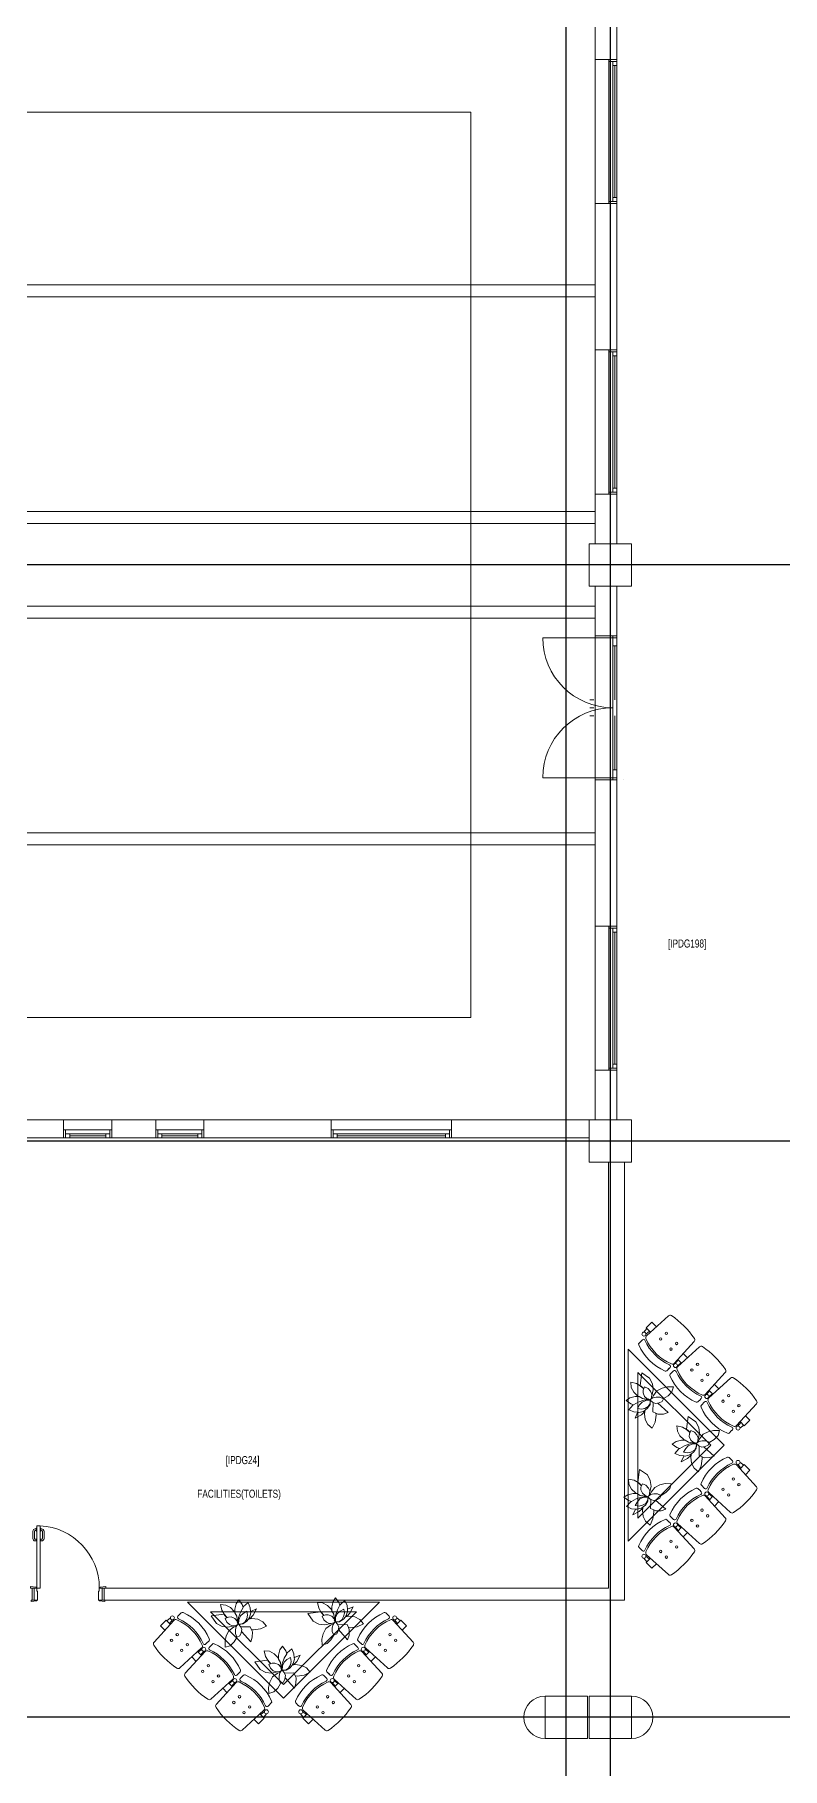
# Model space of a CAD drawing. Header units: metres. Extents: x -18745 to 220762, y -1579758 to -1356048.
# Drawn here: x 152127 to 161460, y -1463075 to -1441413 of the extents above; entities that cross this region are included whole.
import ezdxf

# ---------------------------------------------------------------- set-up
doc = ezdxf.new("R2010")
doc.units = ezdxf.units.M
doc.layers.get('0').update_dxf_attribs({"lineweight": 0})
for name, color, linetype, lineweight in [('A-100 - Copy$0$72_EGR_BASE_TEXT', 8, 'Continuous', 0), ('A-100 - Copy$0$Aluminum', 8, 'Continuous', 0), ('A-100 - Copy$0$Medical Equipment and Furniture', 8, 'Continuous', 0), ('A-100 - Copy$0$Proj', 8, 'Continuous', 0), ('A-100 - Copy$0$Structure', 8, 'Continuous', 9), ('A-100 - Copy$0$VEGETACIÓN', 8, 'Continuous', 5), ('A-100 - Copy$0$Walls', 8, 'Continuous', 0), ('A-100 - Copy$0$Wooden Joinery', 8, 'Continuous', 0)]:
    doc.layers.add(name, color=color, linetype=linetype, lineweight=lineweight)
doc.layers.add('A-100 - Copy$0$axes', color=8, linetype='Continuous')
doc.styles.add('A-100 - Copy$0$X3G_ENTITY_2587EA', font='swisscl.ttf', dxfattribs={"height": 200})

# ---------------------------------------------------------------- blocks, each defined once
blk = doc.blocks.new('A-100 - Copy$0$S3-PROTO')
for p, q in [((-0.865, 0.35), (-0.791, 0.35)), ((-0.865, 0.35), (-0.865, 0.25)), ((-0.865, 0.25), (-0.786, 0.25)), ((-0.849, 0.409), (-0.855, 0.35)), ((-0.811, 0.409), (-0.805, 0.35)), ((-0.314, 0.25), (-0.236, 0.25)), ((-0.309, 0.35), (-0.241, 0.35)), ((-0.294, 0.409), (-0.3, 0.35)), ((-0.256, 0.409), (-0.25, 0.35)), ((0.236, 0.247), (0.314, 0.247)), ((0.241, 0.347), (0.309, 0.347)), ((0.256, 0.405), (0.25, 0.347)), ((0.294, 0.405), (0.3, 0.347)), ((0.865, 0.25), (0.786, 0.25)), ((0.865, 0.35), (0.791, 0.35)), ((0.811, 0.409), (0.805, 0.35)), ((0.849, 0.409), (0.855, 0.35)), ((0.865, 0.35), (0.865, 0.25))]:
    blk.add_line(p, q)
for points in [[(-0.305, 0.522), (-0.305, 0.489, -0.522832), (-0.332, 0.471, 0.18), (-0.768, 0.471, -0.522832), (-0.795, 0.489), (-0.795, 0.547, -0.306573), (-0.782, 0.565, -0.192782), (-0.318, 0.565, -0.306573), (-0.305, 0.547), (-0.305, 0.504)], [(0.245, 0.522), (0.245, 0.489, -0.522832), (0.218, 0.471, 0.18), (-0.218, 0.471, -0.522832), (-0.245, 0.489), (-0.245, 0.547, -0.306573), (-0.232, 0.565, -0.192782), (0.232, 0.565, -0.306573), (0.245, 0.547), (0.245, 0.504)], [(0.795, 0.522), (0.795, 0.489, -0.522832), (0.768, 0.471, 0.18), (0.332, 0.471, -0.522832), (0.305, 0.489), (0.305, 0.547, -0.306573), (0.318, 0.565, -0.192782), (0.782, 0.565, -0.306573), (0.795, 0.547), (0.795, 0.504)]]:
    blk.add_lwpolyline(points, format="xyb")
for points in [[(-0.777, 0.048, 0.346546), (-0.753, 0.019, 0.095695), (-0.347, 0.019, 0.346546), (-0.323, 0.048), (-0.306, 0.417, 0.318973), (-0.325, 0.447, 0.193005), (-0.775, 0.447, 0.318973), (-0.794, 0.417)], [(-0.227, 0.048, 0.346546), (-0.203, 0.019, 0.095695), (0.203, 0.019, 0.346546), (0.227, 0.048), (0.244, 0.417, 0.318973), (0.225, 0.447, 0.193005), (-0.225, 0.447, 0.318973), (-0.244, 0.417)], [(0.323, 0.048, 0.346546), (0.347, 0.019, 0.095695), (0.753, 0.019, 0.346546), (0.777, 0.048), (0.794, 0.417, 0.318973), (0.775, 0.447, 0.193005), (0.325, 0.447, 0.318973), (0.306, 0.417)]]:
    blk.add_lwpolyline(points, format="xyb", close=True)
for centre, radius in [((-0.83, 0.425), 0.025), ((-0.275, 0.425), 0.025), ((0.275, 0.422), 0.025), ((0.83, 0.425), 0.025), ((-0.64, 0.32), 0.015), ((-0.64, 0.22), 0.015), ((-0.46, 0.32), 0.015), ((-0.46, 0.22), 0.015), ((-0.09, 0.32), 0.015), ((-0.09, 0.22), 0.015), ((0.09, 0.32), 0.015), ((0.09, 0.22), 0.015), ((0.46, 0.32), 0.015), ((0.46, 0.22), 0.015), ((0.64, 0.32), 0.015), ((0.64, 0.22), 0.015)]:
    blk.add_circle(centre, radius)
blk = doc.blocks.new('A-100 - Copy$0$Plt-Matero-03')
at = {"layer": 'A-100 - Copy$0$VEGETACIÓN'}
for points in [[(0.022, 0.069), (0.207, 0.148), (0.207, 0.219), (0.207, 0.267), (0.158, 0.374), (0.085, 0.454), (-0.006, 0.168)], [(-0.055, 0.014), (-0.122, 0.014), (-0.244, 0.041), (-0.342, 0.121), (-0.415, 0.214), (-0.464, 0.334), (-0.354, 0.347), (-0.244, 0.307), (-0.147, 0.241), (-0.144, 0.238)], [(0.011, 0.021), (0.03, 0.005), (0.043, 0.011), (0.048, 0.013), (0.085, 0.028), (0.182, 0.014), (0.241, -0.017), (0.27, -0.01), (0.317, 0.001), (0.426, 0.068), (0.5, 0.161), (0.536, 0.281), (0.39, 0.281), (0.243, 0.241), (0.207, 0.219), (0.207, 0.148), (0.022, 0.069)], [(-0.099, -0.015), (-0.098, -0.012), (-0.232, -0.039), (-0.342, -0.106), (-0.427, -0.212), (-0.464, -0.412), (-0.196, -0.332), (-0.195, -0.33), (-0.193, -0.306), (-0.168, -0.233)], [(-0.165, -0.233), (-0.195, -0.33), (-0.205, -0.426), (-0.18, -0.546), (-0.083, -0.493), (-0.01, -0.399), (0.027, -0.293), (0.03, -0.258), (0.039, -0.173), (0.003, -0.053), (0, -0.055)]]:
    blk.add_lwpolyline(points, dxfattribs=at)
for points in [[(-0.144, 0.239), (-0.078, 0.239), (-0.022, 0.191), (0.022, 0.13), (0.022, 0.057), (0, -0.015), (-0.067, 0.021), (-0.111, 0.082), (-0.144, 0.154)], [(0.03, 0.005), (0.005, -0.005), (0, -0.032), (0.061, -0.132), (0.146, -0.225), (0.237, -0.292), (0.256, -0.305), (0.378, -0.345), (0.378, -0.225), (0.35, -0.145), (0.341, -0.119), (0.28, -0.039), (0.241, -0.017), (0.182, 0.014), (0.085, 0.028), (0.048, 0.013), (0.043, 0.011)], [(0.278, -0.185), (0.256, -0.1), (0.211, -0.04), (0.144, 0.009), (0.067, 0.021), (0, -0.003), (0.044, -0.088), (0.111, -0.149), (0.189, -0.173)], [(0, -0.003), (-0.067, -0.003), (-0.133, -0.027), (-0.178, -0.076), (-0.211, -0.149), (-0.211, -0.233), (-0.133, -0.233), (-0.078, -0.209), (-0.022, -0.149), (0, -0.076)], [(-0.006, -0.058), (0.003, -0.053), (0.039, -0.173), (0.03, -0.258), (0.061, -0.332), (0.134, -0.425), (0.219, -0.479), (0.243, -0.359), (0.237, -0.292), (0.146, -0.225), (0.061, -0.132), (0, -0.032)], [(0.241, -0.017), (0.28, -0.039), (0.341, -0.119), (0.35, -0.145), (0.353, -0.146), (0.487, -0.146), (0.365, -0.052), (0.27, -0.01)]]:
    blk.add_lwpolyline(points, close=True, dxfattribs=at)
blk = doc.blocks.new('A-100 - Copy$0$A$C72370EFE')
at = {"layer": 'A-100 - Copy$0$Wooden Joinery'}
for p, q in [((-0.05, -0.07), (-0.05, -0.16)), ((-0.03, -0.07), (-0.03, -0.16)), ((-0.01, -0.04), (-0.02, -0.04)), ((-0.01, -0.06), (-0.02, -0.06)), ((-0.01, -0.17), (-0.02, -0.17)), ((-0.01, -0.19), (-0.02, -0.19)), ((-0.01, -0.03), (-0.01, -0.07)), ((0, -0.03), (-0.01, -0.03)), ((0, -0.07), (-0.01, -0.07)), ((-0.01, -0.17), (-0.01, -0.19)), ((0.04, -0.03), (0.05, -0.03)), ((0.04, -0.07), (0.05, -0.07)), ((0.05, -0.03), (0.05, -0.07)), ((0.05, -0.04), (0.06, -0.04)), ((0.05, -0.06), (0.06, -0.06)), ((0.05, -0.17), (0.06, -0.17)), ((0.05, -0.17), (0.05, -0.19)), ((0.05, -0.19), (0.06, -0.19)), ((0.07, -0.07), (0.07, -0.16)), ((0.09, -0.07), (0.09, -0.16))]:
    blk.add_line(p, q, dxfattribs=at)
for centre, radius, start, end in [((-0.02, -0.07), 0.03, 90, 180), ((-0.02, -0.16), 0.03, 180, 270), ((-0.02, -0.07), 0.01, 90, 180), ((-0.02, -0.16), 0.01, 180, 270), ((0.06, -0.07), 0.03, 0, 90), ((0.06, -0.07), 0.01, 0, 90), ((0.06, -0.16), 0.01, 270, 0), ((0.06, -0.16), 0.03, 270, 0)]:
    blk.add_arc(centre, radius, start, end, dxfattribs=at)
blk = doc.blocks.new('A-100 - Copy$0$DR1')
at = {"layer": 'A-100 - Copy$0$Wooden Joinery', "elevation": 0}
for points in [[(1743403, 41722), (1743393, 41722), (1743383, 41792), (1743403, 41792)], [(1743553, 41732), (1743563, 41732), (1743573, 41802), (1743553, 41802)], [(1743553, 41682), (1744332, 41682), (1744332, 41722), (1743553, 41722)], [(1743403, 40942), (1743393, 40942), (1743383, 40872), (1743403, 40872)], [(1743553, 40932), (1743563, 40932), (1743573, 40862), (1743553, 40862)]]:
    blk.add_lwpolyline(points, close=True, dxfattribs=at)
for points in [[(1743553, 41757), (1743403, 41757), (1743403, 41782), (1743553, 41782), (1743553, 41757)], [(1743553, 41757), (1743553, 41722), (1743513, 41722), (1743513, 41712), (1743403, 41712), (1743403, 41757), (1743553, 41757)], [(1743553, 40907), (1743553, 40942), (1743513, 40942), (1743513, 40952), (1743403, 40952), (1743403, 40907), (1743553, 40907)], [(1743553, 40907), (1743403, 40907), (1743403, 40882), (1743553, 40882), (1743553, 40907)]]:
    blk.add_lwpolyline(points, dxfattribs=at)
at = {"layer": 'A-100 - Copy$0$Wooden Joinery'}
blk.add_arc((1743553, 41722, 0), 780, 270, 357.0603, dxfattribs=at)
at = {"layer": 'A-100 - Copy$0$Wooden Joinery', "xscale": -999.9999999998856, "yscale": 999.9999999998856, "zscale": 999.9999999998854, "rotation": 270}
blk.add_blockref('A-100 - Copy$0$A$C72370EFE', (1744332, 41682, 0), dxfattribs=at)
blk = doc.blocks.new('A-100 - Copy')
at = {"layer": 'A-100 - Copy$0$Aluminum'}
for p, q in [((159293.3, -1443522.7, 0), (159293.3, -1441722.7, 0)), ((159293.3, -1441747.7, 0), (159393.3, -1441747.7, 0)), ((159343.3, -1443497.7, 0), (159343.3, -1441747.7, 0)), ((159343.3, -1441797.7, 0), (159393.3, -1441797.7, 0)), ((159368.3, -1443447.7, 0), (159368.3, -1441797.7, 0)), ((159393.3, -1443522.7, 0), (159393.3, -1441722.7, 0)), ((159293.3, -1443497.7, 0), (159393.3, -1443497.7, 0)), ((159343.3, -1443447.7, 0), (159393.3, -1443447.7, 0)), ((159293.3, -1445352.7, 0), (159293.3, -1447152.7, 0)), ((159293.3, -1445377.7, 0), (159393.3, -1445377.7, 0)), ((159343.3, -1445377.7, 0), (159343.3, -1447127.7, 0)), ((159343.3, -1445427.7, 0), (159393.3, -1445427.7, 0)), ((159368.3, -1445427.7, 0), (159368.3, -1447077.7, 0)), ((159393.3, -1445352.7, 0), (159393.3, -1447152.7, 0)), ((159293.3, -1447127.7, 0), (159393.3, -1447127.7, 0)), ((159343.3, -1447077.7, 0), (159393.3, -1447077.7, 0)), ((159343.3, -1448947.7, 0), (158468.3, -1448947.7, 0)), ((159343.3, -1450722.7, 0), (159343.3, -1448922.7, 0)), ((159393.3, -1448947.7, 0), (159343.3, -1448947.7, 0)), ((159393.3, -1450722.7, 0), (159393.3, -1448922.7, 0)), ((159393.3, -1449047.7, 0), (159343.3, -1449047.7, 0)), ((159368.3, -1449722.7, 0), (159368.3, -1449047.7, 0)), ((159108.3, -1449722.7, 0), (159058.3, -1449722.7, 0)), ((159108.3, -1449822.7, 0), (159058.3, -1449822.7, 0)), ((159108.3, -1449922.7, 0), (159058.3, -1449922.7, 0)), ((159368.3, -1449922.7, 0), (159368.3, -1450597.7, 0)), ((159343.3, -1450697.7, 0), (158468.3, -1450697.7, 0)), ((159393.3, -1450597.7, 0), (159343.3, -1450597.7, 0)), ((159393.3, -1450697.7, 0), (159343.3, -1450697.7, 0)), ((159293.3, -1452552.7, 0), (159293.3, -1454352.7, 0)), ((159293.3, -1452577.7, 0), (159393.3, -1452577.7, 0)), ((159343.3, -1452577.7, 0), (159343.3, -1454327.7, 0)), ((159343.3, -1452627.7, 0), (159393.3, -1452627.7, 0)), ((159368.3, -1452627.7, 0), (159368.3, -1454277.7, 0)), ((159393.3, -1452552.7, 0), (159393.3, -1454352.7, 0)), ((159293.3, -1454327.7, 0), (159393.3, -1454327.7, 0)), ((159343.3, -1454277.7, 0), (159393.3, -1454277.7, 0)), ((152488.3, -1455097.7, -2.4), (153088.3, -1455097.7, -2.4)), ((152488.3, -1455197.7, -2.4), (153088.3, -1455197.7, -2.4)), ((152513.3, -1455097.7, -2.4), (152513.3, -1455197.7, -2.4)), ((152513.3, -1455147.7, -2.4), (153063.3, -1455147.7, -2.4)), ((152563.3, -1455147.7, -2.4), (152563.3, -1455197.7, -2.4)), ((153013.3, -1455172.7, -2.4), (152563.3, -1455172.7, -2.4)), ((153013.3, -1455147.7, -2.4), (153013.3, -1455197.7, -2.4)), ((153063.3, -1455097.7, -2.4), (153063.3, -1455197.7, -2.4)), ((154238.3, -1455097.7, -2.4), (153638.3, -1455097.7, -2.4)), ((154238.3, -1455197.7, -2.4), (153638.3, -1455197.7, -2.4)), ((153663.3, -1455097.7, -2.4), (153663.3, -1455197.7, -2.4)), ((154213.3, -1455147.7, -2.4), (153663.3, -1455147.7, -2.4)), ((153713.3, -1455147.7, -2.4), (153713.3, -1455197.7, -2.4)), ((153713.3, -1455172.7, -2.4), (154163.3, -1455172.7, -2.4)), ((154163.3, -1455147.7, -2.4), (154163.3, -1455197.7, -2.4)), ((154213.3, -1455097.7, -2.4), (154213.3, -1455197.7, -2.4)), ((155828.3, -1455097.7), (157328.3, -1455097.7)), ((155828.3, -1455197.7), (157328.3, -1455197.7)), ((155853.3, -1455097.7), (155853.3, -1455197.7)), ((155853.3, -1455147.7), (157303.3, -1455147.7)), ((155903.3, -1455147.7), (155903.3, -1455197.7)), ((157253.3, -1455172.7), (155903.3, -1455172.7)), ((157253.3, -1455147.7), (157253.3, -1455197.7)), ((157303.3, -1455097.7), (157303.3, -1455197.7))]:
    blk.add_line(p, q, dxfattribs=at)
for centre, start, end in [((159343.3, -1448947.7, 0), 180, 270), ((159343.3, -1450697.7, 0), 90, 180)]:
    blk.add_arc(centre, 875, start, end, dxfattribs=at)
at = {"layer": 'A-100 - Copy$0$axes'}
for p, q in [((158763.3, -1477297.4, 0), (158763.3, -1391762.7, 0)), ((159313.3, -1477297.4, 0), (159313.3, -1391762.7, 0)), ((181015.3, -1448037.7, 2.4), (83877.8, -1448037.7, 2.4)), ((215795, -1455237.7, 2.4), (83877.8, -1455237.7, 2.4)), ((215702.3, -1462437.7, 2.4), (83332.8, -1462437.7, 2.4))]:
    blk.add_line(p, q, dxfattribs=at)
at = {"layer": 'A-100 - Copy$0$Medical Equipment and Furniture', "elevation": 0}
for points in [[(159535.8, -1457837.7), (159535.8, -1460237.7), (160735.8, -1459037.7)], [(159655.8, -1458127.4), (159655.8, -1459948), (160566.1, -1459037.7)], [(154033.3, -1460997.7), (156433.3, -1460997.7), (155233.3, -1462197.7)], [(154323, -1461117.7), (156143.6, -1461117.7), (155233.3, -1462028)]]:
    blk.add_lwpolyline(points, close=True, dxfattribs=at)
at = {"layer": 'A-100 - Copy$0$Proj'}
for p, q in [((159123.3, -1443522.7, 0), (159123.3, -1441722.7, 0)), ((134103.3, -1444537.7, 0), (159123.3, -1444537.7, 0)), ((134116.2, -1444537.7, 0), (159123.3, -1444537.7, 0)), ((134253.3, -1444687.7, 0), (159123.3, -1444687.7, 0)), ((159123.3, -1445352.7, 0), (159123.3, -1447152.7, 0)), ((137853.3, -1447372.7, 0), (159123.3, -1447372.7, 0)), ((137866.2, -1447372.7, 0), (159123.3, -1447372.7, 0)), ((138003.3, -1447522.7, 0), (159123.3, -1447522.7, 0)), ((138016.2, -1447522.7, 0), (159123.3, -1447522.7, 0)), ((159123.3, -1448552.7, 0), (138003.3, -1448552.7, 0)), ((159123.3, -1448552.7, 0), (138016.2, -1448552.7, 0)), ((159123.3, -1448702.7, 0), (137853.3, -1448702.7, 0)), ((159123.3, -1448702.7, 0), (137866.2, -1448702.7, 0)), ((159123.3, -1450722.7, 0), (159123.3, -1448922.7, 0)), ((140691, -1451387.7, 0), (158838.3, -1451387.7, 0)), ((140704, -1451387.7, 0), (159123.3, -1451387.7, 0)), ((140835, -1451537.7, 0), (158838.3, -1451537.7, 0)), ((140847.9, -1451537.7, 0), (159123.3, -1451537.7, 0)), ((159123.3, -1452552.7, 0), (159123.3, -1454352.7, 0)), ((153088.3, -1454972.7), (152488.3, -1454972.7)), ((153638.3, -1454972.7), (154238.3, -1454972.7)), ((157328.3, -1454972.7), (155828.3, -1454972.7))]:
    blk.add_line(p, q, dxfattribs=at)
at = {"layer": 'A-100 - Copy$0$Proj', "elevation": 0}
blk.add_lwpolyline([(157571.2, -1442382.7), (157571.2, -1453692.7), (116594.6, -1453692.7), (116594.6, -1442382.7)], close=True, dxfattribs=at)
at = {"layer": 'A-100 - Copy$0$Structure', "elevation": 0}
for points in [[(159048.3, -1447772.7), (159578.3, -1447772.7), (159578.3, -1448302.7), (159048.3, -1448302.7)], [(159048.3, -1455502.7), (159578.3, -1455502.7), (159578.3, -1454972.7), (159048.3, -1454972.7)], [(158498.3, -1462702.7), (159028.3, -1462702.7), (159028.3, -1462172.7), (158498.3, -1462172.7)], [(159048.3, -1462702.7), (159578.3, -1462702.7), (159578.3, -1462172.7), (159048.3, -1462172.7)]]:
    blk.add_lwpolyline(points, close=True, dxfattribs=at)
at = {"layer": 'A-100 - Copy$0$Walls'}
for p, q in [((159123.3, -1441722.7, 0), (159123.3, -1441102.7, 0)), ((159393.3, -1441722.7, 0), (159393.3, -1441102.7, 0)), ((159393.3, -1441722.7, 0), (159123.3, -1441722.7, 0)), ((159123.3, -1445352.7, 0), (159123.3, -1443522.7, 0)), ((159393.3, -1443522.7, 0), (159123.3, -1443522.7, 0)), ((159393.3, -1445352.7, 0), (159393.3, -1443522.7, 0)), ((159393.3, -1445352.7, 0), (159123.3, -1445352.7, 0)), ((159123.3, -1447152.7, 0), (159123.3, -1447772.7, 0)), ((159393.3, -1447152.7, 0), (159123.3, -1447152.7, 0)), ((159393.3, -1447152.7, 0), (159393.3, -1447772.7, 0)), ((159123.3, -1448302.7, 0), (159123.3, -1448922.7, 0)), ((159393.3, -1448302.7, 0), (159393.3, -1448922.7, 0)), ((159393.3, -1448922.7, 0), (159123.3, -1448922.7, 0)), ((159123.3, -1450722.7, 0), (159123.3, -1452552.7, 0)), ((159393.3, -1450722.7, 0), (159123.3, -1450722.7, 0)), ((159393.3, -1450722.7, 0), (159393.3, -1452552.7, 0)), ((159393.3, -1452552.7, 0), (159123.3, -1452552.7, 0)), ((159123.3, -1454352.7, 0), (159123.3, -1454972.7, 0)), ((159393.3, -1454352.7, 0), (159123.3, -1454352.7, 0)), ((159393.3, -1454352.7, 0), (159393.3, -1454972.7, 0)), ((152488.3, -1454972.7), (151828.3, -1454972.7)), ((152488.3, -1455197.7), (152488.3, -1454972.7)), ((153638.3, -1454972.7), (153088.3, -1454972.7)), ((153088.3, -1455197.7), (153088.3, -1454972.7)), ((153638.3, -1455197.7), (153638.3, -1454972.7)), ((155828.3, -1454972.7), (154238.3, -1454972.7)), ((154238.3, -1455197.7), (154238.3, -1454972.7)), ((155828.3, -1455197.7), (155828.3, -1454972.7)), ((157328.3, -1455197.7), (157328.3, -1454972.7)), ((159048.3, -1454972.7), (157328.3, -1454972.7)), ((152488.3, -1455197.7), (151828.3, -1455197.7)), ((153638.3, -1455197.7), (153088.3, -1455197.7)), ((155828.3, -1455197.7), (154238.3, -1455197.7)), ((159048.3, -1455197.7), (157328.3, -1455197.7)), ((152993.3, -1460822.7, 0), (152993.3, -1460972.7, 0))]:
    blk.add_line(p, q, dxfattribs=at)
at = {"layer": 'A-100 - Copy$0$Walls', "elevation": 0}
for points in [[(159483.3, -1450722.7), (159483.3, -1450722.7)], [(152993.3, -1460972.7), (159488.3, -1460972.7), (159488.3, -1455502.7)], [(152993.3, -1460822.7), (159288.3, -1460822.7), (159288.3, -1455502.7)]]:
    blk.add_lwpolyline(points, dxfattribs=at)
at = {"layer": 'A-100 - Copy$0$Walls'}
for centre, start, end in [((158498.3, -1462437.7, 0), 90, 270), ((159578.3, -1462437.7, 0), 270, 90)]:
    blk.add_arc(centre, 265, start, end, dxfattribs=at)
at = {"layer": 'A-100 - Copy$0$Medical Equipment and Furniture'}
for name, p, xscale, yscale, zscale, rotation in [('A-100 - Copy$0$S3-PROTO', (160620.6, -1457936.2, 0), -999.9999999999999, 999.9999999999999, 1000, 134.9999999998599), ('A-100 - Copy$0$Plt-Matero-03', (159814.5, -1458475.8, 0), 579.6384670202347, 579.6384670202347, 579.6384670202347, 245.9025018336756), ('A-100 - Copy$0$Plt-Matero-03', (160391.1, -1459021, 0), 579.6384670202347, 579.6384670202347, 579.6384670202347, 245.9025018336756), ('A-100 - Copy$0$S3-PROTO', (160620.6, -1460139.2, 0), 1000, 1000, 1000, 44.99999999986785), ('A-100 - Copy$0$Plt-Matero-03', (159787.1, -1459685.7, 0), 579.6384670202347, 579.6384670202347, 579.6384670202347, 245.9025018336756), ('A-100 - Copy$0$Plt-Matero-03', (154671.4, -1461276.3, 0), -579.6384670202328, 579.638467020233, 579.6384670202343, 204.0974981663244), ('A-100 - Copy$0$Plt-Matero-03', (155881.3, -1461248.9, 0), -579.6384670202328, 579.638467020233, 579.6384670202343, 204.0974981663244), ('A-100 - Copy$0$S3-PROTO', (154131.8, -1462082.5, 0), 999.9999999999999, 999.9999999999999, 999.9999999999999, 315.0000000001401), ('A-100 - Copy$0$S3-PROTO', (156334.7, -1462082.5, 0), -1000, 1000, 1000, 45.00000000013206), ('A-100 - Copy$0$Plt-Matero-03', (155216.5, -1461853, 0), -579.6384670202328, 579.638467020233, 579.6384670202343, 204.0974981663244)]:
    blk.add_blockref(name, p, dxfattribs=dict(at, xscale=xscale, yscale=yscale, zscale=zscale, rotation=rotation))
at = {"layer": 'A-100 - Copy$0$Wooden Joinery', "rotation": 90}
blk.add_blockref('A-100 - Copy$0$DR1', (193875.2, -3204375.6, 0), dxfattribs=at)
at = {"layer": 'A-100 - Copy$0$72_EGR_BASE_TEXT', "char_height": 100, "attachment_point": 2, "style": 'A-100 - Copy$0$X3G_ENTITY_2587EA'}
for s, insert in [('[IPDG198]', (160271.6, -1452718.8)), ('[IPDG24]', (154721.4, -1459173.7)), ('FACILITIES(TOILETS)', (154678.6, -1459593.8))]:
    blk.add_mtext(s, dxfattribs=dict(at, insert=insert))

msp = doc.modelspace()

# ---------------------------------------------------------------- block references
msp.add_blockref('A-100 - Copy', (0, 0))

doc.saveas('drawing.dxf')
